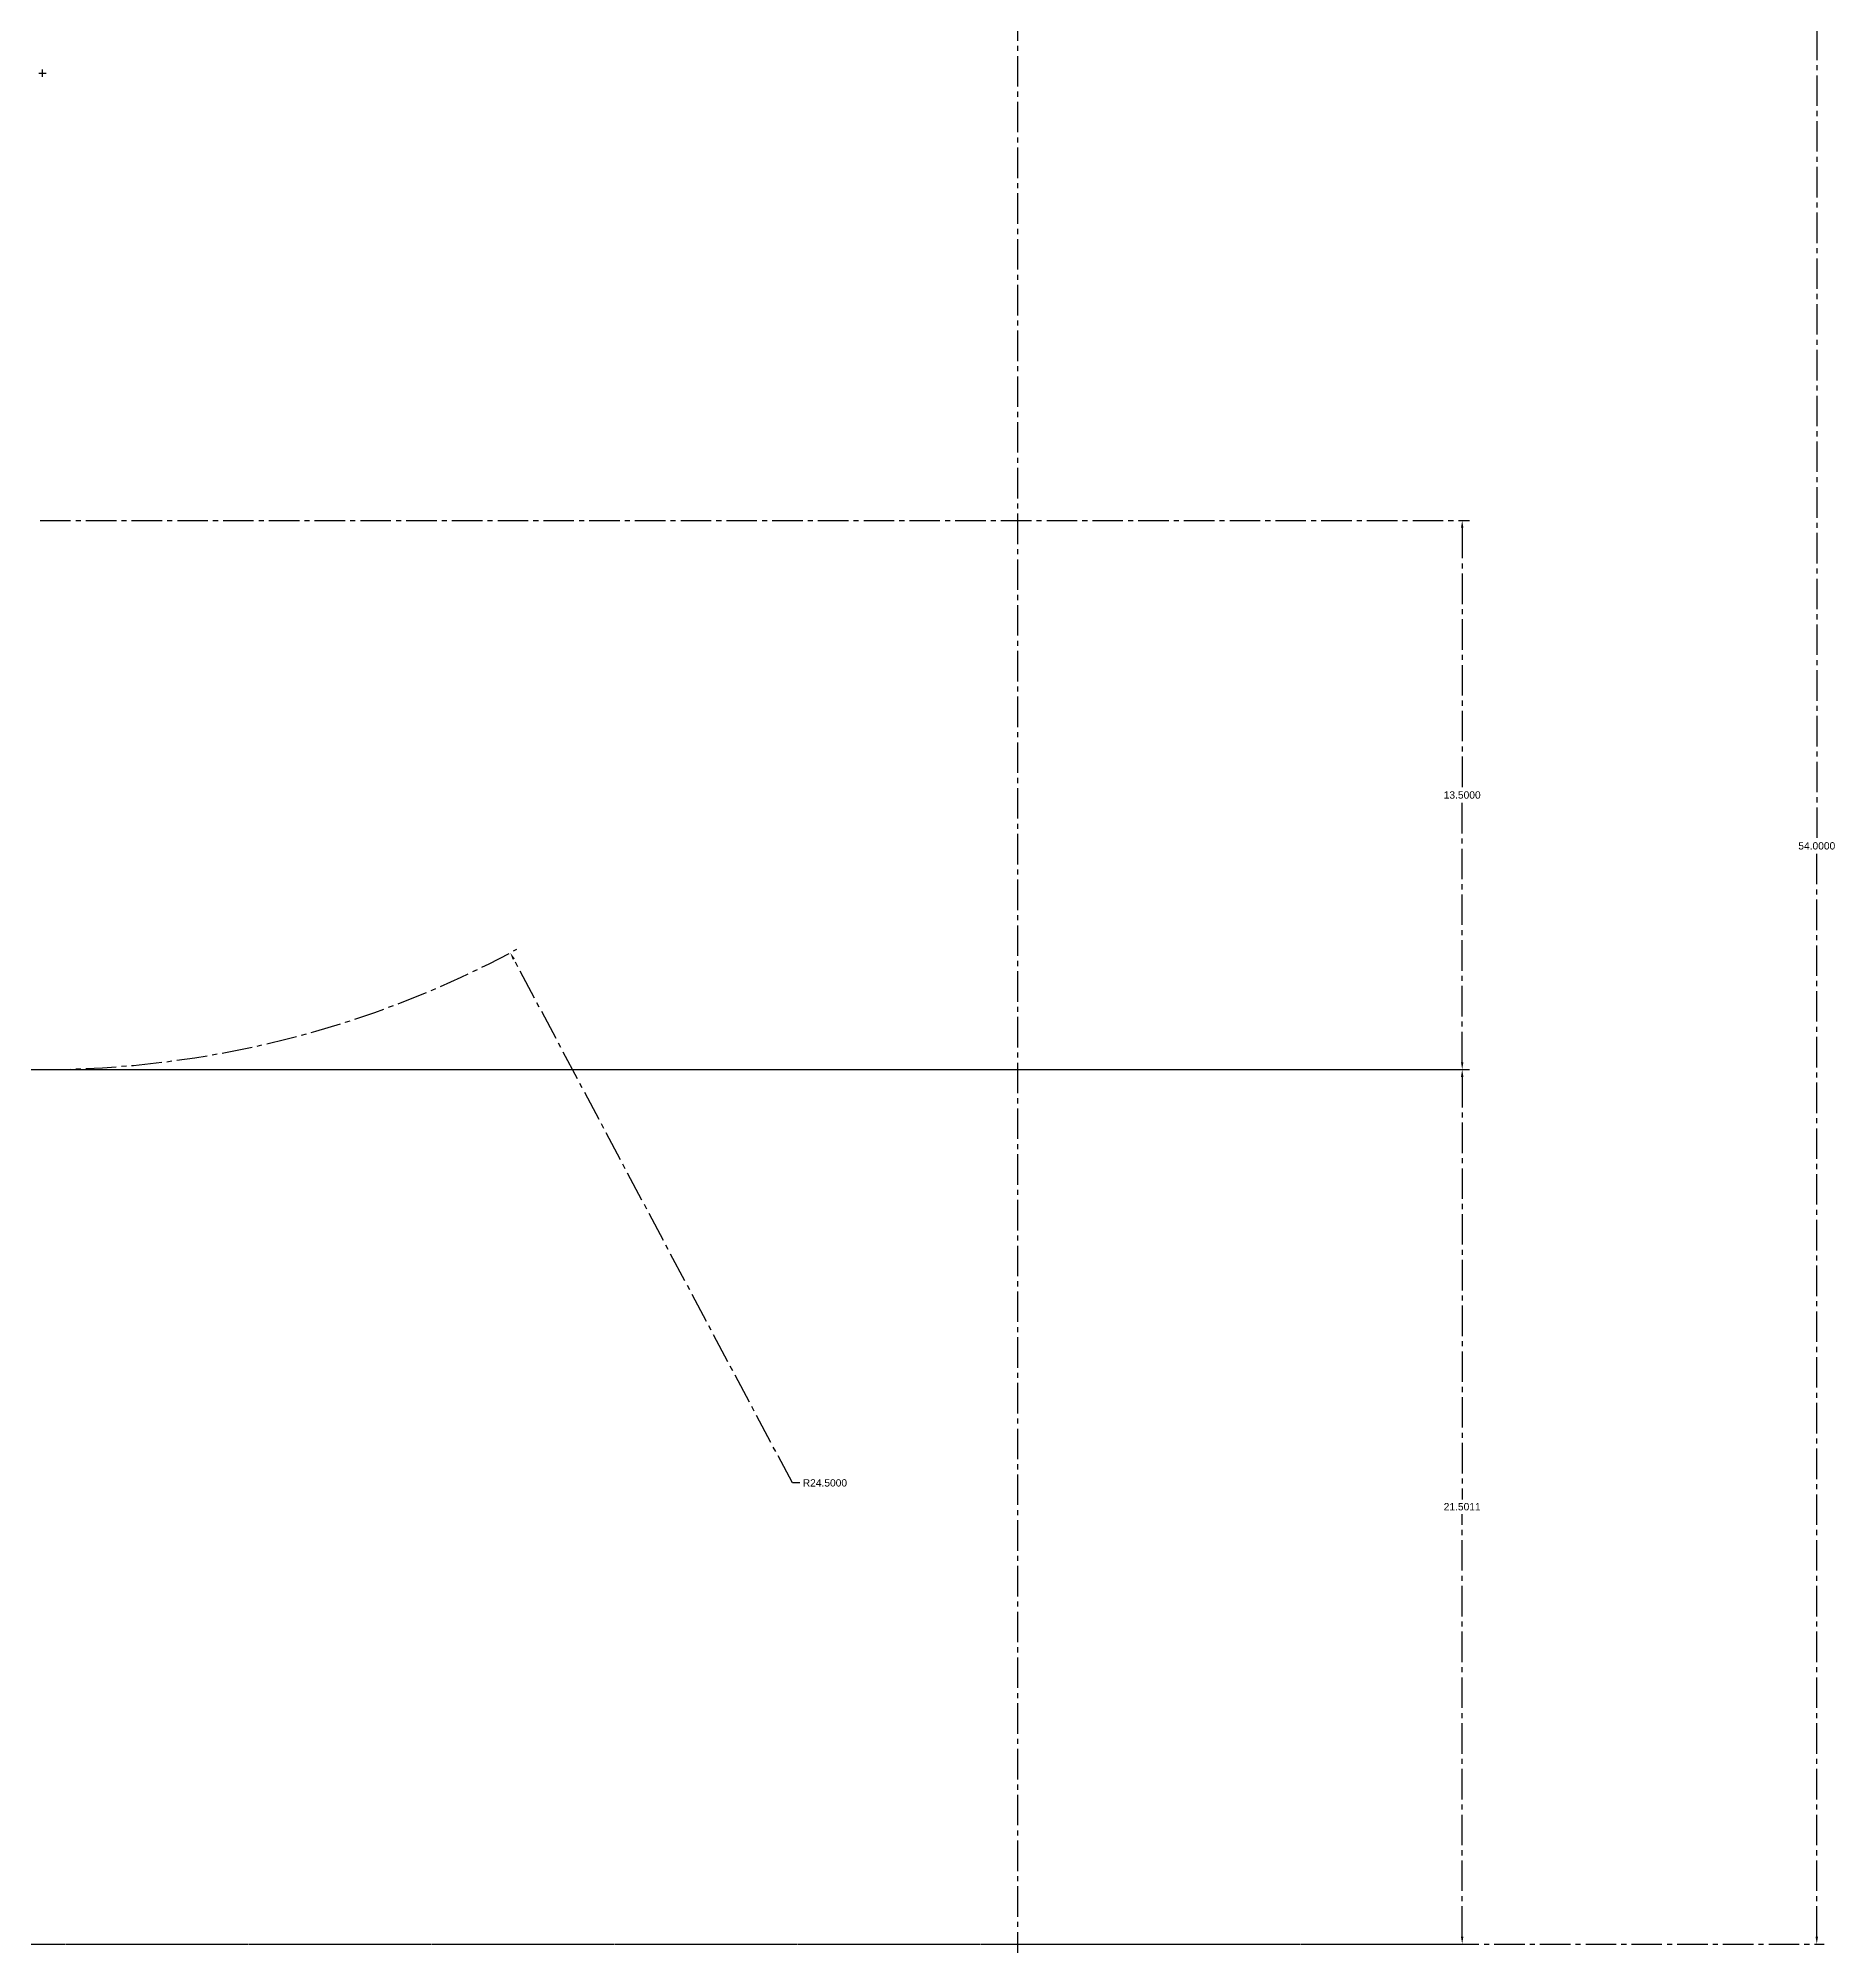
# Model space of a CAD drawing. Header units: inches. Extents: x 212 to 507, y 75 to 211.
# Drawn here: x 302.48 to 346.66, y 129.91 to 176.82 of the extents above; entities that cross this region are included whole.
import ezdxf

# ---------------------------------------------------------------- set-up
doc = ezdxf.new("R2010")
doc.units = ezdxf.units.IN
doc.header["$MEASUREMENT"] = 0
doc.linetypes.add('CENTER2', pattern=[1.125, 0.75, -0.125, 0.125, -0.125])
doc.layers.get('0').update_dxf_attribs({"linetype": 'CENTER2'})
doc.styles.get("Standard").update_dxf_attribs({"font": 'Arial.ttf'})
doc.dimstyles.get("Standard").update_dxf_attribs({"dimtxt": 0.18, "dimasz": 0.18, "dimexe": 0.18, "dimexo": 0.0625, "dimgap": 0.09, "dimtad": 0, "dimtih": 1, "dimtoh": 1, "dimdec": 4, "dimzin": 0, "dimdsep": 46, "dimtxsty": 'Standard', "dimcen": 0.09, "dimadec": 0, "dimazin": 0, "dimtfac": 1, "dimtdec": 4, "dimtofl": 0, "dimtmove": 0, "dimatfit": 3, "dimfxl": 1, "dimtolj": 1, "dimtzin": 0, "dimarcsym": 0})

# ---------------------------------------------------------------- blocks, each defined once
blk = doc.blocks.new('*D17')
at = {"color": 0, "lineweight": -2, "transparency": 16777216}
for p, q in [((302.53, 164.96), (337.676, 164.96)), ((337.496, 164.78), (337.496, 158.392)), ((337.496, 151.64), (337.496, 158.028)), ((302.53, 151.46), (337.676, 151.46))]:
    blk.add_line(p, q, dxfattribs=at)
at = {"color": 0, "transparency": 16777216}
for points in [[(337.466, 164.78), (337.526, 164.78), (337.496, 164.96)], [(337.466, 151.64), (337.526, 151.64), (337.496, 151.46)]]:
    blk.add_solid(points, dxfattribs=at)
at = {"layer": 'Defpoints', "color": 0}
for p in [(302.467, 164.96), (337.496, 164.96), (302.467, 151.46)]:
    blk.add_point(p, dxfattribs=at)
at = {"color": 0, "transparency": 16777216, "insert": (337.496, 158.21), "char_height": 0.18, "attachment_point": 5}
blk.add_mtext('\\A1;13.5000', dxfattribs=at)
blk = doc.blocks.new('*D18')
at = {"color": 0, "lineweight": -2, "transparency": 16777216}
for p, q in [((259.533, 183.959), (346.395, 183.959)), ((346.215, 183.779), (346.215, 157.141)), ((346.215, 130.139), (346.215, 156.777)), ((259.533, 129.959), (346.395, 129.959))]:
    blk.add_line(p, q, dxfattribs=at)
at = {"color": 0, "transparency": 16777216}
for points in [[(346.185, 183.779), (346.245, 183.779), (346.215, 183.959)], [(346.185, 130.139), (346.245, 130.139), (346.215, 129.959)]]:
    blk.add_solid(points, dxfattribs=at)
at = {"layer": 'Defpoints', "color": 0}
for p in [(259.471, 183.959), (346.215, 183.959), (259.471, 129.959)]:
    blk.add_point(p, dxfattribs=at)
at = {"color": 0, "transparency": 16777216, "insert": (346.215, 156.959), "char_height": 0.18, "attachment_point": 5}
blk.add_mtext('\\A1;54.0000', dxfattribs=at)
blk = doc.blocks.new('*D19')
at = {"color": 0, "lineweight": -2, "transparency": 16777216}
for p, q in [((283.023, 151.46), (337.676, 151.46)), ((337.496, 151.28), (337.496, 140.891)), ((337.496, 130.139), (337.496, 140.528)), ((283.023, 129.959), (337.676, 129.959))]:
    blk.add_line(p, q, dxfattribs=at)
at = {"color": 0, "transparency": 16777216}
for points in [[(337.466, 151.28), (337.526, 151.28), (337.496, 151.46)], [(337.466, 130.139), (337.526, 130.139), (337.496, 129.959)]]:
    blk.add_solid(points, dxfattribs=at)
at = {"layer": 'Defpoints', "color": 0}
for p in [(282.961, 151.46), (337.496, 151.46), (282.961, 129.959)]:
    blk.add_point(p, dxfattribs=at)
at = {"color": 0, "transparency": 16777216, "insert": (337.496, 140.71), "char_height": 0.18, "attachment_point": 5}
blk.add_mtext('\\A1;21.5011', dxfattribs=at)
blk = doc.blocks.new('*D22')
at = {"color": 0, "lineweight": -2, "transparency": 16777216}
for p, q in [((302.494, 175.96), (302.674, 175.96)), ((302.584, 175.87), (302.584, 176.05)), ((321.027, 141.296), (314.177, 154.172)), ((321.207, 141.296), (321.027, 141.296))]:
    blk.add_line(p, q, dxfattribs=at)
blk.add_arc((302.584, 175.96), 24.5, 269.8723, 298.4355, dxfattribs=at)
at = {"color": 0, "transparency": 16777216}
blk.add_solid([(314.203, 154.186), (314.15, 154.158), (314.092, 154.331)], dxfattribs=at)
at = {"layer": 'Defpoints', "color": 0}
for p in [(302.584, 175.96), (314.092, 154.331)]:
    blk.add_point(p, dxfattribs=at)
at = {"color": 0, "transparency": 16777216, "insert": (321.826, 141.296), "char_height": 0.18, "attachment_point": 5}
blk.add_mtext('\\A1;R24.5000', dxfattribs=at)

msp = doc.modelspace()

# ---------------------------------------------------------------- linework, layer by layer
msp.add_line((326.56789, 100.25398), (326.56789, 189.25398))

# ---------------------------------------------------------------- dimensions: what is measured, and where the dimension line sits
for base, p1, p2, picture, middle in [((346.21492, 183.95898), (259.47061, 129.95898), (259.47061, 183.95898), '*D18', (346.21492, 156.95898)), ((337.496, 164.96011), (302.4674, 151.46011), (302.4674, 164.96011), '*D17', (337.496, 158.21011)), ((337.496, 151.46011), (282.96061, 129.95898), (282.96061, 151.46011), '*D19', (337.496, 140.70955))]:
    dim = msp.add_linear_dim(base=base, p1=p1, p2=p2, angle=90, dimstyle='Standard')
    dim.commit()
    dim.dimension.update_dxf_attribs({"geometry": picture, "text_midpoint": middle})
dim = msp.add_radius_dim(center=(302.5845, 175.95983), mpoint=(314.09205, 154.33053), dimstyle='Standard')
dim.commit()
dim.dimension.update_dxf_attribs({"geometry": '*D22', "text_midpoint": (321.82632, 141.29588), "dimtype": 164})

doc.saveas('drawing.dxf')
